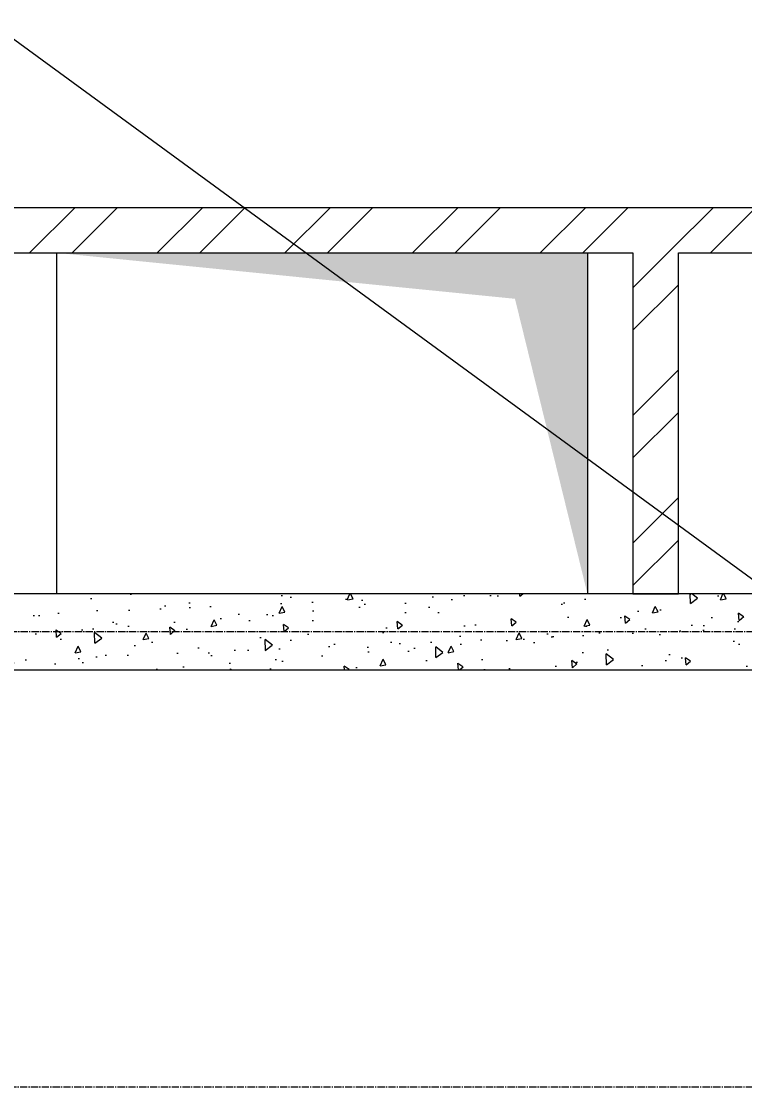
# Model space of a CAD drawing. Header units: millimetres. Extents: x -231292 to 573618, y -153144 to 564035.
# Drawn here: x 109085 to 110993, y 441202 to 444013 of the extents above; entities that cross this region are included whole.
import ezdxf
from ezdxf import colors
from ezdxf.entities.mleader import LeaderData, LeaderLine
from ezdxf.math import Vec2, Vec3

# ---------------------------------------------------------------- set-up
doc = ezdxf.new("R2010")
doc.units = ezdxf.units.MM
doc.linetypes.add('CENTER2', pattern=[28.575, 19.05, -3.175, 3.175, -3.175])
doc.layers.get('0').update_dxf_attribs({"color": 250})
doc.layers.add('АР_Делит', color=250, linetype='Continuous', lineweight=0, plot=False)
for name, color, linetype, lineweight in [('АР_Стены кирпич', 250, 'Continuous', 20), ('АР_Стены ПЕНОблок', 250, 'Continuous', 20), ('АР_Штриховка', 250, 'Continuous', 0), ('ОВ_Шахты_блок 4.1', 250, 'Continuous', 5), ('РД_Оси_100', 250, 'Continuous', 0)]:
    doc.layers.add(name, color=color, linetype=linetype, lineweight=lineweight)
doc.styles.add('style1', font='ARIALN.TTF')

# ---------------------------------------------------------------- blocks, each defined once
blk = doc.blocks.new('_DotSmall')
at = {"color": 0, "linetype": 'ByBlock', "const_width": 0.5}
blk.add_lwpolyline([(-0.0625, 0, 1), (0.0625, 0, 1)], format="xyb", close=True, dxfattribs=at)
blk = doc.blocks.new('otv')
at = {"linetype": 'Continuous'}
blk.add_lwpolyline([(0, -1), (0, 0), (1, 0), (1, -1)], close=True, dxfattribs=at)
blk.add_solid([(0, -1), (0, 0), (0.1346, -0.1366), (1, 0)], dxfattribs=at)
blk = doc.blocks.new('СОШ_2200_АР_ОСИ_М100_28.05.24')
at = {"layer": 'РД_Оси_100', "linetype": 'CENTER2'}
for p, q in [((119910, 76200), (-5954.958, 76200)), ((-5954.958, 75000), (119910, 75000))]:
    blk.add_line(p, q, dxfattribs=at)

msp = doc.modelspace()

# ---------------------------------------------------------------- hatches: boundary and pattern name
at = {"layer": 'АР_Штриховка', "linetype": 'Continuous', "lineweight": 0}
h = msp.add_hatch(dxfattribs=at)
h.set_pattern_fill('ANSI32', color=256, scale=25, style=0)
h.set_pattern_definition([(45, (50428.77, 366201.75), (-168.3798, 168.3798), []), (45, (50541.02, 366201.75), (-168.3798, 168.3798), [])])
h.paths.add_polyline_path([(112828.768, 443521.752), (112788.768, 443431.752), (112828.768, 443401.752), (115058.768, 443401.752), (115088.768, 443441.752), (115058.768, 443521.752)], flags=0)
h.paths.add_polyline_path([(108527.536, 443521.752), (108527.536, 443401.752), (110698.768, 443401.752), (110738.768, 443431.752), (110698.768, 443521.752)], flags=0)
h.paths.add_polyline_path([(110698.768, 443521.752), (110738.768, 443431.752), (110818.768, 443401.752), (112708.768, 443401.752), (112788.768, 443431.752), (112828.768, 443521.752)], flags=0)
h = msp.add_hatch(dxfattribs=at)
h.set_pattern_fill('ANSI32', color=256, scale=25, angle=-360, style=0)
h.set_pattern_definition([(45, (50428.77, 366201.75), (-168.3798, 168.3798), []), (45, (50541.02, 366201.75), (-168.3798, 168.3798), [])])
h.paths.add_polyline_path([(110818.768, 443401.752), (110738.768, 443431.752), (110698.768, 443401.752), (110698.768, 442501.757), (110818.768, 442501.757)], flags=0)
h = msp.add_hatch(dxfattribs=at)
h.set_pattern_fill('AR-CONC', color=256, angle=-315, style=0)
h.set_pattern_definition([(95, (50428.77, 366201.75), (140.09465, 117.55338), [19.05, -209.55]), (40, (50428.77, 366201.75), (-160.01845, 110.17673), [15.24, -167.6406]), (145.45144, (50440.44, 366211.55), (-19.9238, 227.7301), [16.19, -178.09024]), (91.1842, (50392.85, 366237.67), (221.41024, 161.9534), [28.575, -314.325]), (141.63556, (50411.3, 366251.17), (-7.0866, 342.82676), [24.285, -267.1356]), (36.18415, (50392.85, 366237.67), (-7.0866, 342.8268), [22.86, -251.4597]), (66, (50419.79, 366246.65), (179.51998, 34.89515), [19.05, -209.55]), (11, (50419.79, 366246.65), (-86.53993, 173.9412), [15.24, -167.64]), (116.45145, (50434.75, 366249.56), (92.98005, 208.83634), [16.19, -178.08994]), (82.5, (50428.77, 366201.75), (-57.60547, 61.973414), [0, -165.608, 0, -170.18, 0, -168.275]), (52.5, (50428.77, 366201.75), (-23.58973, 118.087), [0, -97.028, 0, -161.798, 0, -64.135]), (12.5, (50388.716, 366161.7), (99.927863, 91.826196), [0, -63.5, 0, -198.12, 0, -262.89]), (2.5, (50370.76, 366143.74), (86.7639, 122.7224), [0, -82.55, 0, -131.572, 0, -186.69])])
h.paths.add_polyline_path([(108528.768, 442501.752), (108328.768, 442301.752), (112428.768, 442301.752), (112428.768, 442501.752)], flags=0)

# ---------------------------------------------------------------- linework, layer by layer
at = {"layer": 'АР_Стены кирпич', "linetype": 'Continuous', "lineweight": 20}
for p, q in [((108527.536, 443521.752), (115058.768, 443521.752)), ((108527.536, 443401.752), (110698.768, 443401.752)), ((110698.768, 443401.752), (110698.768, 442501.757)), ((110818.768, 443401.752), (112708.768, 443401.752)), ((110818.768, 442501.757), (110818.768, 443401.752)), ((110698.768, 442501.757), (110818.768, 442501.757))]:
    msp.add_line(p, q, dxfattribs=at)
at = {"layer": 'АР_Стены ПЕНОблок', "linetype": 'Continuous', "lineweight": 20}
for p, q in [((112428.768, 442501.752), (108528.768, 442501.752)), ((108328.768, 442301.752), (112428.768, 442301.752))]:
    msp.add_line(p, q, dxfattribs=at)

# ---------------------------------------------------------------- block references
at = {"layer": 'ОВ_Шахты_блок 4.1', "xscale": 900, "yscale": 1400, "rotation": 270}
msp.add_blockref('otv', (110578.75, 443401.76), dxfattribs=at)
at = {"layer": 'РД_Оси_100'}
msp.add_blockref('СОШ_2200_АР_ОСИ_М100_28.05.24', (50428.768, 366201.753), dxfattribs=at)

# ---------------------------------------------------------------- leaders
at = {"layer": 'АР_Делит'}
ml = msp.add_multileader_mtext('Standard', dxfattribs=at)
ml.set_content('\\pxsm1;антипаника?', color=256, style='style1')
ml.set_leader_properties(color=256, linetype='ByLayer', lineweight=9)
ml.set_arrow_properties(name='DOTSMALL')
ml.build(insert=Vec2(0, 0))
ml.multileader.update_dxf_attribs({"text_left_attachment_type": 6, "text_right_attachment_type": 6, "text_bottom_attachment_type": 10, "dogleg_length": 25, "arrow_head_size": 100})
ctx = ml.context
ctx.base_point, ctx.char_height, ctx.arrow_head_size, ctx.landing_gap_size, ctx.plane_origin = Vec3(24041.442, 495680.342), 1000, 100, 50, Vec3(17228.694, 509247.7)
ctx.left_attachment, ctx.right_attachment, ctx.top_attachment = 6, 6, 10
notes = []
notes.append((ctx, [(1, (1, 1, 0), (38331.797, 495680.342), (-1, 0), 7549.837, [(0, [(112428.768, 441505.414)], 0, [])])]))
ctx.mtext.insert, ctx.mtext.width, ctx.mtext.defined_height, ctx.mtext.line_spacing_factor, ctx.mtext.flow_direction = Vec3(24090.76, 496880.342), 12881.20192, 10741.778, 0.3, 5
for ctx, leaders in notes:
    for number, flags, end, landing, length, lines in leaders:
        leader = LeaderData()
        leader.index, (leader.has_last_leader_line, leader.has_dogleg_vector, leader.attachment_direction) = number, flags
        leader.last_leader_point, leader.dogleg_vector, leader.dogleg_length = Vec3(end), Vec3(landing), length
        for number, points, colour, breaks in lines:
            line = LeaderLine()
            line.index, line.vertices, line.color, line.breaks = number, Vec3.list(points), colors.encode_raw_color(colour), breaks
            leader.lines.append(line)
        ctx.leaders.append(leader)

doc.saveas('drawing.dxf')
